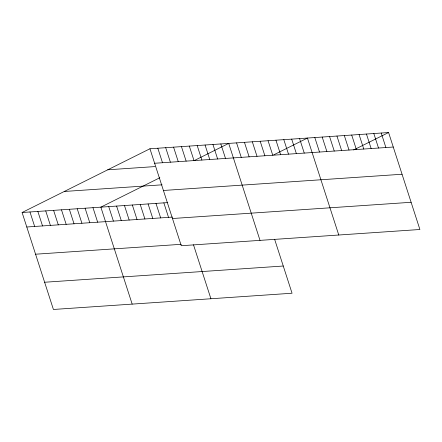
<?xml version="1.0" encoding="UTF-8"?>
<svg xmlns="http://www.w3.org/2000/svg" width="442" height="442" viewBox="0 0 442 442"><rect width="100%" height="100%" fill="white"/><g stroke="black" fill="none" stroke-linecap="round" stroke-linejoin="round"><path stroke-width="0.66" d="M274.609 239.232L292.052 293.234L53.416 309.466L22.1 212.503L149.948 148.766L388.584 132.534L419.9 229.497L181.264 245.724L149.948 148.766M159.849 177.734L100.848 207.149L132.169 304.107M194.944 160.236L228.696 143.407L260.018 240.371M273.692 154.882L307.444 138.053L338.765 235.017M353.628 149.965L388.584 132.534M154.628 163.264L393.264 147.031M107.76 169.8L155.009 166.584M64.289 191.469L162.07 184.817M163.418 190.474L402.054 174.247M22.1 212.503L167.789 202.596M26.78 227L172.468 217.094M172.474 218.514L411.11 202.287M35.57 254.211L181.259 244.304M44.625 282.25L283.261 266.023M381.208 133.036L385.888 147.534M373.833 133.539L378.512 148.037M366.457 134.042L371.136 148.54M359.081 134.545L363.76 149.037M351.705 135.042L356.385 149.54M344.324 135.545L349.009 150.042M336.948 136.048L341.633 150.545M329.572 136.55L334.257 151.048M322.196 137.048L326.881 151.545M314.82 137.55L319.505 152.048M299.571 138.589L304.256 153.087M291.698 139.125L296.378 153.623M283.819 139.661L288.504 154.159M275.946 140.197L280.631 154.694M268.073 140.733L272.753 155.23M260.194 141.269L264.88 155.761M252.321 141.805L257.006 156.297M244.448 142.335L249.128 156.833M236.569 142.871L241.255 157.369M220.823 143.943L225.503 158.44M212.945 144.479L217.63 158.976M205.071 145.015L209.757 159.512M197.198 145.551L201.878 160.048M189.32 146.087L194.005 160.584M181.447 146.622L186.132 161.12M173.573 147.158L178.253 161.656M165.695 147.694L170.38 162.192M193.474 244.746L210.917 298.753M157.822 148.23L162.507 162.728M163.849 202.861L168.529 217.359M155.976 203.397L160.656 217.895M148.098 203.933L152.783 218.431M140.225 204.469L144.904 218.967M132.351 205.005L137.031 219.503M124.473 205.541L129.158 220.039M116.6 206.077L121.279 220.575M108.726 206.613L113.406 221.111M92.975 207.685L97.654 222.177M85.102 208.215L89.781 222.713M77.223 208.751L81.908 223.249M69.35 209.287L74.029 223.785M61.477 209.823L66.156 224.321M53.598 210.359L58.283 224.856M45.725 210.895L50.405 225.392M37.852 211.431L42.531 225.928M29.973 211.967L34.658 226.464"/></g></svg>
